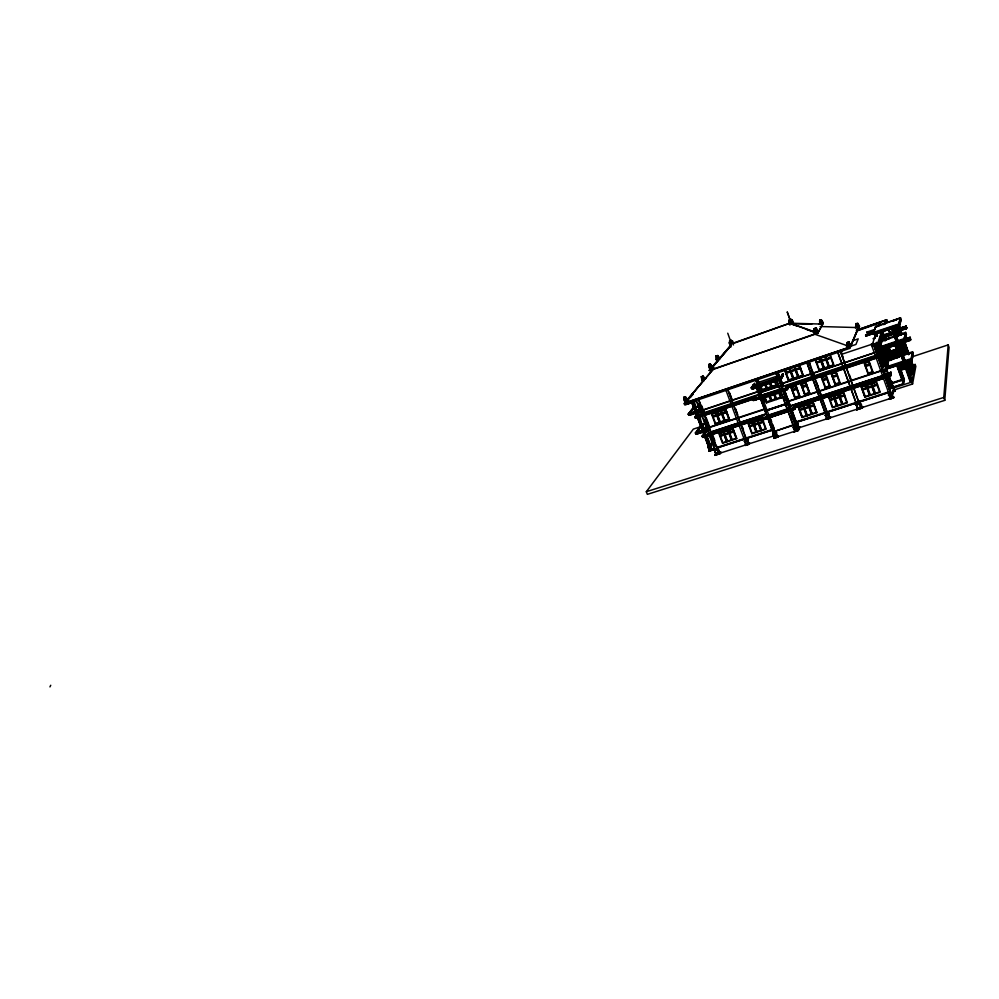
<?xml version="1.0" encoding="UTF-8"?>
<svg xmlns="http://www.w3.org/2000/svg" width="999" height="999" viewBox="0 0 999 999"><rect width="100%" height="100%" fill="white"/><g stroke="black" fill="none" stroke-linecap="round" stroke-linejoin="round"><path stroke-width="1.5" d="M702.035 379.87C703.421 380.831 700.861 377.784 702.235 379.133M701.66 379.283L702.622 378.421A1.374 0.737 64.6 0 0 702.384 377.31C703.933 375.424 704.17 380.432 703.608 377.847C704.957 379.295 704.482 376.985 702.16 378.359M703.696 378.846L703.92 377.884M847.427 342.757L849.175 341.945M718.019 449.7L719.005 452.185M795.491 425.037L797.739 424.313M815.646 331.918L815.109 331.443A1.586 0.974 64.4 0 1 814.41 330.02L814.51 328.634M816.907 330.681C816.932 329.021 818.73 331.606 816.72 330.906M858.266 326.948L858.678 325.012A1.798 1.449 81.9 0 1 858.366 324.737M822.527 322.64L821.84 322.902L821.827 322.103M716.82 358.803C715.484 357.904 717.232 359.815 717.544 359.178M717.906 356.893L717.831 356.768A1.761 0.962 65 0 1 717.844 357.292C717.682 359.777 719.879 355.919 717.856 358.366M816.732 329.071L814.997 329.895M816.52 329.62L816.545 329.295A2.885 1.773 64.4 0 1 816.171 328.896L815.996 328.034M817.769 330.981L817.107 331.318L817.194 329.757A1.873 1.149 64.4 0 1 816.895 329.408M717.12 358.916L716.77 358.766M717.032 356.718L717.17 357.804A1.411 0.774 65 0 0 717.032 356.718C720.641 356.281 717.007 359.415 720.067 357.729L717.407 359.915M719.455 358.266L718.83 357.267L718.718 358.179A1.498 0.824 65 0 0 718.293 356.73L717.457 357.13A1.498 0.824 65 0 1 717.757 358.691L717.482 357.205M704.108 377.972L704.857 378.921M849.762 344.418C849.45 343.668 851.56 344.618 849.812 345.267M817.307 330.045C815.034 329.545 813.823 331.568 815.659 331.368M711.163 365.971C712.15 364.098 707.142 363.723 709.427 365.272A2.797 2.373 81.9 0 1 709.327 365.809L709.365 366.059M709.115 366.121A1.811 1.548 82 0 1 709.053 366.583L709.765 366.421L709.577 367.57M709.552 367.257C710.576 369.405 713.186 365.484 709.727 366.458M710.701 365.222L711.313 365.11A1.286 1.086 82 0 1 711.35 366.183L710.426 366.596M685.963 399.325L686.663 399.001M817.307 331.181L817.432 330.457L817.357 331.106M716.62 359.041L717.344 359.29M718.293 356.73L718.568 357.729M848.563 345.604L848.301 344.505A1.923 1.199 63.4 0 1 847.989 344.143M850.524 344.692L849.762 344.255L851.111 344.792L847.751 346.528L850.986 344.73M814.909 332.567L815.084 330.844M823.263 322.864A1.823 1.486 81.5 0 1 823.026 323.501A1.611 1.311 81.5 0 1 822.015 323.976L819.018 323.713C822.339 324.575 819.005 322.277 820.441 321.091A1.461 1.186 81.4 0 0 821.178 322.015L820.716 322.065A1.711 1.399 81.4 0 1 820.167 321.453M848.026 343.943L849.45 343.494M860.002 402.997C847.801 407.929 864.61 399.313 860.913 406.531M701.086 376.86L702.846 376.074L703.196 376.885A2.635 1.411 64.7 0 1 703.171 377.297L701.535 377.947M821.141 323.863L822.926 322.889L822.502 323.389M822.676 322.789L822.564 323.114M822.751 322.814L823.351 322.689M848.438 344.68L847.277 344.805L848.089 345.642M859.352 326.261L855.269 327.747L858.316 327.447A1.586 1.286 82 0 0 859.352 326.985A1.798 1.449 82 0 0 859.54 326.348M715.684 356.268L717.819 355.482L716.458 356.243A1.948 1.074 65 0 1 716.795 357.18M848.551 345.254C846.34 344.905 848.663 346.503 847.464 346.416M710.227 365.159L709.989 364.136M683.641 397.302L685.289 397.977M684.839 397.177L685.514 397.864A2.822 2.423 83.2 0 1 685.401 398.414L684.427 398.663M820.441 321.091L820.654 322.003A1.523 1.249 81.4 0 1 819.667 320.854L820.029 319.955M855.956 325.337A1.274 1.024 81.9 0 0 856.568 326.111L856.867 326.71A1.523 1.236 81.9 0 1 855.943 325.337L856.655 325.199A1.523 1.236 81.9 0 0 857.567 326.573L856.006 325.512L856.118 323.489M856.618 325.299L856.618 325.299A1.511 1.224 81.9 0 1 855.943 324.363L855.881 324.113A1.986 1.611 81.9 0 0 856.293 324.987A1.436 1.161 81.9 0 0 856.692 325.387L856.505 325.686A1.686 1.361 81.9 0 1 855.968 325.125L856.742 324.613A1.436 1.161 81.9 0 0 857.467 325.512L856.78 324.887A2.76 2.223 81.8 0 1 856.38 324.588L855.906 323.826L857.766 323.289M821.528 319.955L819.792 320.192M684.889 400.449C684.253 397.764 683.453 400.936 686.151 400.187M709.577 366.808L709.19 366.933M710.851 367.282L711.013 366.621A1.548 1.311 82 0 0 710.801 365.372A1.286 1.086 82 0 1 710.801 366.046L711.35 365.884M711.338 366.183L711.513 366.858L710.826 366.608M710.177 366.183L711.113 365.921A1.711 1.449 82 0 0 711.163 365.072L710.963 364.598A1.461 1.236 82 0 1 711.051 365.946C713.261 367.932 709.665 365.921 712.237 367.083M685.838 399.4C687.849 401.573 685.714 398.676 686.226 398.676A1.723 1.474 83.2 0 0 686.188 397.852L684.989 396.915M815.097 331.755L815.546 330.981M857.816 323.451L857.179 324.126A1.511 1.224 81.9 0 0 858.066 325.212L858.828 325.449L857.941 325.711M819.854 319.967L819.692 321.616A1.711 1.399 81.4 0 0 820.241 322.19L819.942 322.652M704.083 377.809L703.708 377.347A1.461 0.787 64.6 0 1 703.97 378.571L705.344 378.284L705.319 379.208M717.956 448.826L718.406 448.226M848.114 346.104L847.514 346.416L848.276 346.054M850.549 344.792L849.874 345.242L850.461 345.03M702.796 379.757L701.56 378.696A1.711 0.912 64.6 0 0 701.56 378.246M709.427 450.124L709.452 449.912A1.386 0.724 62.8 0 1 709.627 449.687C712.724 451.298 709.814 444.655 711.313 449.051M686.4 399.125L687.3 399.762M716.358 453.471L718.556 452.297L717.307 449.95M817.419 330.432L816.683 331.293M856.568 326.835L856.355 326.448M820.341 323.589L820.554 322.502M822.552 322.502C821.041 321.715 823.75 322.952 822.477 321.566A1.811 1.486 81.4 0 1 822.077 321.216M716.196 358.179L716.171 358.079A1.761 0.962 65 0 0 716.171 357.692M850.324 344.555L849.662 344.493M718.868 357.617L718.293 357.692M892.557 396.241L892.007 394.368L888.573 394.692M891.87 394.667L892.045 393.231M828.858 413.748L828.683 414.71M855.381 404.308L859.964 402.834M773.413 434.503L773.376 433.354L774.837 436.85L776.585 436.063L775.499 434.078L773.863 434.965M700.736 426.66L693.331 429.108L646.316 491.708L647.34 494.343L944.767 400.349L949.05 347.352L948.188 344.892L912.624 356.643M709.952 366.121L709.64 366.271A1.536 1.299 82 0 0 709.789 365.784M856.692 325.025L856.705 325.075A1.274 1.024 81.9 0 0 857.279 325.974M711.4 445.766L710.764 446.74M794.242 428.384L795.891 427.584M820.229 321.178A2.797 2.285 81.3 0 0 820.516 321.378L820.679 320.317A1.998 1.636 81.4 0 0 821.141 321.403A1.449 1.186 81.4 0 0 821.578 321.74M821.827 321.291L821.915 320.916M944.767 400.349L943.755 397.452L948.188 344.892M710.976 445.841L710.851 446.428C705.569 449.188 708.453 445.079 710.876 446.516M795.254 430.382L796.965 429.52L796.091 427.734M796.44 427.972L798.014 427.122M826.248 419.293L826.335 418.956A1.461 1.199 85.2 0 1 826.598 418.606L827.135 417.932M856.543 326.436L856.593 325.674A1.436 1.161 81.9 0 1 855.868 324.775M773.925 438.174L774.013 437.837A1.449 1.211 85.7 0 1 774.287 437.487L777.172 436.551A1.461 0.812 62 0 1 777.509 436.713L778.209 436.014L777.846 436.938L773.825 438.361L777.884 437.062L778.408 436.063L774.287 437.487M794.292 431.643L794.367 431.306A1.461 1.211 85.5 0 1 794.642 430.956L797.901 429.97L796.515 425.824L793.656 426.873M826.822 417.857C823.838 413.049 832.304 416.995 827.234 418.044M716.583 358.616L716.957 358.903M715.072 455.082L715.284 454.47A2.173 1.848 86.2 0 1 715.559 454.17L715.846 453.596L714.934 455.344L720.242 453.633L721.128 452.247M820.441 323.439L819.867 322.652L820.579 321.915M856.98 404.782L859.49 404.208M857.904 325.924L858.865 325.224M819.929 322.764C821.99 321.366 822.539 324.625 819.967 322.977M889.535 395.542C890.621 401.536 893.68 392.807 889.547 395.292M710.252 365.734L708.915 365.909L709.54 366.034M816.058 327.747L814.335 328.571M814.098 328.896L816.283 327.872L815.771 328.559A1.573 0.962 64.4 0 0 816.046 329.183M703.92 378.072L704.47 378.571L703.808 377.997M815.471 332.267A1.873 1.149 64.3 0 1 815.309 332.804A1.573 0.962 64.3 0 1 814.797 333.042A1.648 1.011 64.3 0 1 814.46 332.954L813.673 332.093L815.571 332.043M847.939 343.818L847.926 343.806A2.96 1.861 63.4 0 1 847.452 343.519L847.127 342.445M858.041 325.899L858.366 325.849M848.114 345.08L847.339 345.017M684.715 399.413L686.126 400.112M711.75 366.708L711.076 366.808M711.076 366.67L711.613 366.546A1.548 1.311 82 0 0 711.313 365.11M847.826 343.806L847.664 344.543A1.798 1.136 63.4 0 1 847.127 343.843L847.04 343.169A1.611 1.011 63.4 0 0 847.939 344.48L847.826 344.505A1.536 0.962 63.4 0 1 847.052 343.419L848.151 343.132M814.635 332.267L815.209 331.705M686.101 399.113L685.751 397.964A1.561 1.336 83.3 0 1 686.088 399.188L685.464 399.175M858.541 326.948C857.13 327.023 858.703 324.85 858.915 325.761M892.007 393.419L891.682 394.405M821.203 322.665L820.491 322.29M893.443 390.184L912.574 384.003L915.821 366.321L915.146 364.448L906.617 367.245M848.026 345.929L847.589 346.466M912.574 384.003L911.875 382.03L915.146 364.448M821.428 322.502L822.539 321.803M822.127 321.928L821.965 322.877M912.087 379.32L912.174 380.394L909.764 380.594L912.087 379.32L909.764 380.594M911.076 373.801L911.163 374.837L913.448 373.601M914.122 368.569L914.197 369.555L911.875 369.78L914.122 368.569L911.875 369.78M913.348 366.071L913.136 365.135L912.399 365.597M905.356 363.748L910.813 380.169L891.757 327.934M912.961 369.018L909.839 360.776M911.038 379.732L892.344 327.722M913.098 368.981L909.977 360.726M857.03 325.587L858.528 325.437M912.686 366.071L913.386 365.834M909.952 381.118L891.445 328.022M911.163 374.837L906.592 360.939M912.05 370.267L909.115 361.014M792.981 323.289L822.714 324.101L817.669 333.341L709.228 370.429L730.506 345.629M732.429 343.406L789.872 323.201L817.669 333.341L822.714 324.101M702.796 377.709A1.461 0.774 64.6 0 1 703.146 378.971L702.796 377.709L703.621 377.31M912.749 352.372L911.388 359.29L886.001 367.545M911.125 360.864L912.199 355.532M911.425 360.739L912.312 352.647L911.55 360.714L912.911 353.933L912.437 352.585M911.15 358.629L885.738 367.02L887.699 360.04L912.549 351.785L910.938 359.365L913.998 367.844L913.273 368.069M904.195 379.595L903.296 383.841L893.193 387.113L892.956 386.039M906.056 368.531L900.474 370.354M905.406 367.582L901.273 368.668M821.44 319.705L821.315 320.841A2.797 2.285 81.3 0 0 821.727 321.141M899.475 368.956L905.181 366.995L899.537 368.668M701.885 379.857L704.17 378.821M910.351 340.234L909.939 338.024M902.696 375.387L901.885 379.583L891.67 382.892L894.205 390.522M899.175 368.556L898.725 369.43L898.913 368.643L904.807 366.371L900.249 367.757M902.884 375.899L901.96 380.107L891.857 383.391L902.06 380.095L902.996 375.849M910.052 339.36L910.401 337.737M904.857 366.533L898.963 368.456L899.412 367.57L899.225 368.369L898.089 365.172L897.614 367.12L901.31 377.51L901.985 374.5M910.027 340.397L910.151 339.435M904.407 366.196L901.672 366.833M910.451 339.26L910.226 340.272L910.214 337.212L904.47 339.148M903.745 365.272L899.225 366.371M899.575 366.833L903.858 365.147L899.187 367.47L899.637 366.596M901.31 377.51L902.109 374.038L899.962 367.507L899.774 368.294M901.822 375.986L901.485 376.848L899.5 369.455L899.15 370.304M899.337 369.505C903.97 382.792 901.822 373.114 899.612 368.344L899.799 367.557M904.083 365.734L904.782 366.833M715.134 450.699L717.332 449.925M898.388 366.133C900.549 366.333 905.057 363.286 902.784 364.947L903.096 364.348M907.017 349.775L906.155 350.512L907.005 349.725M814.822 332.255L814.859 332.168M815.271 332.192L818.243 330.856L817.694 331.168M817.994 330.881L815.172 332.255M904.332 355.294L902.909 348.451M902.247 364.098L902.634 364.735L902.809 363.586L903.121 364.51L898.913 365.447M902.359 363.973L901.91 363.624M893.568 397.702L893.78 396.778L893.618 397.827L889.322 399.2L893.618 397.827M895.179 391.059C896.078 388.748 894.105 393.169 892.332 391.833M892.844 397.914L891.483 393.169L892.844 397.914L890.171 398.776L891.57 398.052M901.86 375.799L899.724 368.481M892.756 396.715L890.084 397.577M899.824 366.958L898.663 370.055M892.819 397.327L892.956 396.615A1.486 1.199 84.7 0 1 893.381 396.678L893.193 397.477A1.498 0.949 60.7 0 0 892.819 397.327L889.759 398.314A1.486 1.199 84.7 0 0 889.497 398.663L889.759 397.565M894.405 390.572L894.53 389.872A1.461 1.174 84.5 0 1 894.942 389.947L894.767 390.709A1.461 0.937 60.8 0 0 894.405 390.572L892.382 391.158M899.575 368.531L899.537 369.268M903.533 351.398C895.329 356.755 894.53 351.036 903.258 350.624M892.119 396.553L893.518 390.634M903.046 349.563L903.308 350.736L889.297 355.494M904.844 340.846L906.393 334.39L904.844 340.846L879.445 349.2M891.92 396.578L893.343 390.621M893.081 387.075L893.543 386.551L893.393 388.161M894.142 389.51L893.143 387.088M898.725 369.43L898.014 367.42L898.688 365.559L898.913 368.643M904.382 340.871L905.556 333.142M893.581 386.588L893.468 387.962M898.463 366.533L898.014 367.42M898.738 365.384L898.925 364.598M889.759 398.314L889.972 397.465M892.819 386.638L876.772 342.432M905.269 335.951L904.058 340.946M893.418 385.427L892.744 388.224L911.875 382.03M797.889 427.335L797.464 425.287L798.126 427.072M847.052 343.419L847.127 343.843A1.636 1.024 63.3 0 0 847.602 344.98L847.864 344.043M906.218 328.571L905.993 326.286L906.105 328.609L906.343 327.647M889.322 399.2L889.547 398.289M904.782 335.739L905.119 336.725M880.806 340.746L905.668 332.355L903.895 339.498L908.928 353.546M906.568 328.521L906.805 327.547L906.568 328.521L883.029 336.426M905.244 334.415L904.02 339.473L904.507 340.846L906.031 334.49L905.431 333.204M815.284 331.131L816.945 329.882L817.07 330.619M902.035 343.656L902.184 342.932M899.038 328.359L906.318 326.173L906.081 327.135L898.176 330.357M905.806 328.771L906.805 327.547L881.33 336.001M905.906 328.746L905.431 327.285M902.347 343.494L902.509 342.819M902.459 343.456L902.621 342.782M889.06 394.006L871.215 344.18L873.351 343.456L891.096 393.768L878.496 357.829M890.209 389.323L891.645 383.529M901.872 342.17L902.035 341.496M905.631 327.285L905.856 326.261L906.33 327.834M888.973 394.967L888.948 395.517M889.684 392.195L891.845 383.479M901.985 342.133L902.159 341.458M901.885 342.994L895.703 345.454M902.309 342.02L902.459 341.296M906.23 325.924L905.843 327.485L881.268 335.814M905.906 327.672L906.293 326.111M904.12 355.394L901.697 341.546M905.294 327.335C906.93 325.774 901.647 329.807 899.712 329.108M888.81 394.031L890.171 398.776M890.022 388.798L891.82 381.568M889.497 391.67L892.02 381.506M889.347 387.55L889.722 386.638L889.172 388.224L890.446 384.89L887.749 377.372L886.45 380.631M897.939 356.581L897.514 354.52L903.733 352.447M887.736 377.984L890.097 384.59L889.622 386.488L887.462 379.008M716.121 359.553L720.067 357.729M903.733 352.847C895.216 357.18 894.904 352.597 903.583 351.511M684.565 399.637L685.027 400.312M858.69 326.261L858.316 326.948M890.821 375.836L890.883 372.315L890.821 375.836L795.566 407.305M897.102 352.797L896.153 349.325L895.504 351.823M903.108 349.675L896.84 351.636L896.515 349.25M891.17 373.127L890.621 375.274L795.903 406.281L794.767 408.616L758.179 420.754L760.763 419.917M896.49 349.638L896.315 348.201L901.31 346.653M889.684 376.411L890.109 374.787M890.933 372.29L890.671 375.262L890.933 372.29L883.615 374.85M762.262 420.03L793.93 409.69L795.117 407.355L890.196 376.348L890.034 372.739M902.484 346.528C896.315 350.1 892.282 347.44 901.061 345.504M895.641 345.342L896.091 347.54L901.048 345.891M891.308 351.024L895.641 349.588L895.029 351.898L889.522 353.733L889.884 352.422M893.019 388.299L893.568 390.447M887.012 379.071L886.525 379.995L886.013 377.098L886.525 379.995M887.287 378.034L886.75 379.158M887.562 377.01L886.8 378.958M887.187 380.045L889.572 386.688M898.65 331.68L898.825 331.044L897.901 332.005L898.076 331.356M895.766 345.179L895.516 344.018M895.504 344.405L895.116 342.919L897.751 357.505M898.201 331.83L898.376 331.193M898.326 331.793L898.501 331.144M901.21 319.767L899.55 325.886L874.113 334.465L899.2 325.899L900.848 319.867L900.374 318.519M897.889 331.943L898.064 331.293M890.409 359.702L890.683 360.477M814.585 328.721L814.66 329.608A2.885 1.773 64.4 0 0 815.034 330.007M900.386 320.08L898.763 325.999M890.821 355.632L889.622 360.027L884.927 346.865M897.739 330.507L897.914 329.857M897.851 330.469L898.026 329.82M798.076 423.738L797.377 424.088L798.763 428.121L796.515 428.334M874.125 334.528L873.438 332.592L875.686 326.361L900.536 317.869L898.713 324.525L899.2 325.899M886.488 368.906L911.887 360.714L913.248 353.771L911.887 360.714L886.463 369.031M889.272 360.077L889.972 357.18M900.686 318.306L899.038 324.45L873.601 333.042L875.686 326.361M887.874 361.7L889.909 354.42M887.999 361.663L890.022 354.37M888.323 361.551L890.321 354.22L889.572 354.47L890.321 354.22M887.674 360.339L883.466 375.387L789.522 406.193M888.985 356.293L883.653 375.362L789.697 406.181L788.486 408.491L767.719 415.297M884.028 374.513L885.988 367.495M847.651 345.13L847.726 346.091M887.262 352.472L881.992 370.716L850.973 380.894M877.159 385.227L873.026 386.563L875.436 393.244L879.57 391.883L877.172 385.189M877.509 384.503L862.224 389.485M882.454 367.669L885.214 358.166M885.651 356.68L886.937 352.222M888.436 347.664L881.867 370.354L787.736 401.336M875.112 393.868L871.328 383.179M882.979 366.658L884.552 361.226M885.763 357.018L887.062 352.56M879.944 357.979L882.317 364.635L882.092 366.933L882.966 363.961L880.256 356.406L878.883 359.465M884.677 357.854L884.49 357.068M887.499 348.214L887.749 347.34M874.45 393.569L872.065 386.85L867.931 388.224L870.329 394.905L874.462 393.531L872.065 386.85M883.591 360.139C883.591 363.574 883.316 360.002 881.318 356.144M883.715 359.677L883.478 360.452L881.78 354.283L882.242 352.772M887.187 348.052L900.648 343.406M882.604 363.648L882.379 364.448L880.231 357.018M884.54 357.305L884.615 356.606M881.792 366.433L879.644 358.941M876.41 381.606L861.113 386.601L864.922 397.165L880.219 392.22L876.435 381.506M876.098 382.167L871.952 383.579L872.701 385.639L876.847 384.24L876.098 382.167L871.977 383.529L872.701 385.639M889.185 338.374L882.979 340.472L889.235 338.511M753.146 398.326L695.167 417.682L694.867 416.908L754.307 397.065L753.096 400.137L787.437 388.698L788.623 386.501L883.391 354.895L883.953 352.884L883.715 352.048L876.435 354.495M883.391 354.895L884.003 352.859L879.607 354.333M887.524 366.383L883.104 354.083L883.653 352.073L883.541 355.469L788.149 387.137L786.613 389.797L786.151 388.549M870.042 395.417L866.195 384.94M787.849 387.587L882.929 355.994L882.804 352.497L876.348 354.745M871.74 385.901C872.489 380.319 860.838 388.623 870.978 383.903L871.74 385.901L867.594 387.3L866.87 385.189M881.742 351.361L881.855 349.675M879.207 358.054L878.958 358.841L878.521 355.806M879.507 357.093L879.257 357.867L879.769 356.993M879.557 356.905L879.807 356.131M880.706 353.009L880.481 350.137L879.982 350.974M879.832 356.818L880.069 356.044M880.968 352.922L880.943 352.247M881.618 350.824L882.129 349.163L881.905 349.9M862.387 408.004L862.724 406.556L862.387 408.004L856.655 409.84L856.805 409.041M884.59 337.025L883.865 338.649L884.34 337.113L885.289 338.973M872.989 372.078L867.919 373.663L864.098 363.037L869.205 361.326L872.989 372.078L867.919 373.663M861.925 408.054L862.262 406.993M878.895 354.383L879.195 353.434M862.537 406.655L861.687 407.442A2.26 1.386 61.1 0 0 861.35 407.33L857.267 408.641A2.26 1.836 85 0 0 856.992 408.953L856.792 409.578M861.35 407.33L861.638 406.418A2.248 1.823 84.9 0 1 862.012 406.406L862.487 406.605M879.982 353.584L879.282 351.611C880.631 346.591 879.782 353.559 879.919 351.149M864.922 397.165L861.113 386.601M878.421 354.545L878.72 353.596M861.026 406.805L861.2 405.794L861.076 407.267M883.054 336.476L905.931 328.609M876.685 353.696L879.957 343.356M880.181 343.431L876.41 355.12L782.279 386.538L781.018 388.723M880.643 342.02L882.479 336.338M876.872 354.208L878.271 349.837M860.364 401.785L860.014 403.571M879.432 343.506L883.241 331.656M886.175 322.752L886.85 320.554M865.883 385.564L861.787 386.85L865.883 385.564L866.62 387.624L862.512 388.961L861.787 386.85M875.648 334.203L871.99 345.666L877.921 343.668L878.371 344.942L879.582 344.081L884.24 329.707M857.179 409.578L857.529 408.516M881.642 334.94L883.054 330.657M879.582 344.081L879.132 342.682L882.879 331.231M885.226 324.076L886.625 319.78L856.618 330.07M878.77 344.355L883.303 330.482M859.677 403.371L859.927 402.585M859.827 403.284L860.289 401.823M878.92 344.767L883.116 331.868M875.449 352.41L878.308 343.731M856.655 409.84L856.992 408.953M837.562 351.923L856.168 403.446L859.028 402.522L858.74 400.549M857.267 408.641L856.905 404.995M859.615 401.71L861.388 408.104L857.804 409.253L856.043 402.859M857.504 408.416L857.866 407.592M874.625 344.23L875.961 349.475L876.398 348.052L874.962 344.043M875.748 344.455L876.448 347.877L877.06 347.44L875.436 343.069M876.61 347.827L876.697 347.128M875.648 350.799L877.559 345.03M885.102 322.265L885.788 320.179L856.28 330.294M875.848 350.761L878.233 343.531M870.279 364.335L865.171 366.034M877.734 343.156L881.505 331.793M883.853 324.7L885.264 320.442L858.054 330.282M856.38 405.132L856.418 404.195M856.168 403.446L856.368 402.822M869.592 364.123L865.459 365.497L869.592 364.123L868.868 362L864.722 363.424L865.459 365.497M856.293 404.77L856.23 404.133M855.469 404.458L855.768 403.296M878.458 326.149L879.482 323.226M864.722 363.424L865.484 365.447M710.813 367.557L710.277 366.371A1.823 1.548 82 0 0 710.339 365.909M820.354 321.703A1.548 1.261 81.4 0 0 821.003 322.927L820.991 322.477A1.286 1.049 81.4 0 1 820.354 321.703L820.591 321.953A1.449 1.186 81.4 0 1 820.017 321.478A2.01 1.648 81.4 0 1 819.642 320.529M685.814 400.362L685.277 399.175A1.836 1.573 83.2 0 0 685.339 398.701M859.078 326.661L858.678 326.573M849.662 348.401L858.303 327.772L849.662 348.401L684.615 404.433L684.327 403.671L703.084 381.044M844.704 395.192L829.682 400.099M843.293 392.894L839.222 394.28L843.293 392.894L844.018 394.992L839.959 396.316L839.235 394.218M843.593 392.332L828.608 397.14L832.379 407.704L847.402 402.834L843.631 392.232M898.863 323.938L865.609 335.027L865.933 336.101L874.612 333.029L865.921 336.064M866.72 332.217L867.057 333.154L874.225 330.632M709.278 367.657L712.212 367.27M837.412 405.981L833.603 395.517M837.686 405.469L835.301 398.838L839.347 397.515L841.745 404.133L837.699 405.444M836.737 405.744L834.34 399.15L830.294 400.499L832.691 407.093L836.737 405.744L834.34 399.15M830.494 417.145L829.994 417.882A1.474 0.874 61.5 0 0 829.557 417.657L826.598 418.606M830.256 418.032L830.631 417.07L830.306 418.156L826.111 419.368L830.306 418.156M891.82 394.193L892.619 396.753M829.557 417.657L829.807 416.908M825.748 414.373L826.997 419.056L829.595 418.219L829.607 417.008L829.37 417.607M828.945 417.195L828.121 415.384M838.261 394.593L834.227 395.854L838.261 394.593L838.998 396.628L834.952 397.952L834.215 395.916L834.977 397.902M747.177 441.496L747.901 443.219L746.216 444.018M825.186 415.547L828.633 415.072M828.795 413.574L828.333 414.772L825.748 415.297M833.99 398.264L833.266 396.166C823.251 400.961 834.814 392.632 833.99 398.264L829.957 399.588L829.232 397.49M840.171 382.904L835.152 384.565L840.171 382.904L836.388 372.265L831.33 374.026L835.152 384.565M903.096 364.885L903.308 364.273L897.851 366.146L901.785 377.347M826.011 415.347L825.848 416.034L825.861 415.309M902.771 363.898L905.581 366.933M825.624 415.659L825.524 414.697M718.144 357.605L718.818 357.28M835.464 383.941L833.066 377.272L837.125 375.924L839.522 382.605L835.476 383.903M713.024 369.318L684.49 403.109L850.524 346.878L858.641 327.61L820.067 326.523M837.474 375.237L832.454 376.898M836.775 375.025L832.741 376.323C829.52 373.564 837.624 370.904 836.775 375.025L832.741 376.323M830.144 386.213L825.149 387.862L830.144 386.213L826.36 375.599L821.328 377.36L825.149 387.862M829.495 385.914L827.097 379.245L823.051 380.619L825.461 387.237L829.507 385.876L827.097 379.245M816.907 412.624L813.099 402.21L798.276 407.155L802.085 417.507L816.907 412.624L813.099 402.21M849.487 345.217L849.637 344.755M716.608 358.142L718.231 357.317A1.411 0.774 65 0 0 718.081 356.218M831.33 374.026L835.189 384.465M840.896 353.559L842.457 350.025M718.081 357.317L718.094 357.305A1.486 0.812 65 0 0 717.931 355.906L718.281 356.531A1.661 0.912 65 0 1 718.318 357.255L718.081 357.192M774.462 436.963L774.45 436.975A1.461 0.812 62.1 0 1 774.662 436.775L774.887 436.925M812.224 413.723L809.839 407.13L813.835 405.831L816.22 412.425L812.237 413.686M827.447 378.571L822.452 380.219M814.123 405.257L799.4 409.965M821.24 322.814L822.327 322.415M826.036 376.261L826.747 378.359L822.714 379.707L822.002 377.61L826.036 376.261L826.772 378.309L822.714 379.707M821.228 319.692L820.878 320.617A1.523 1.249 81.4 0 0 821.79 321.715L821.865 321.628M812.736 402.934L808.778 404.17L812.736 402.934L813.511 404.895L809.49 406.256L808.778 404.17M807.304 415.309L804.919 408.741L808.89 407.442L811.275 414.023L807.317 415.284M829.295 366.283L826.885 359.59L830.943 358.216L833.353 364.922L829.307 366.246M796.215 428.946L799.4 427.934L799.712 427.035M798.301 430.519L798.713 429.408L798.301 430.519L794.193 431.843L794.38 431.218M796.727 428.933L799.45 428.059L799.862 426.96M799.45 428.059L799.899 427.085M831.293 357.53L816.27 362.6M797.389 429.97L797.452 429.545M798.538 427.51L798.563 426.985M797.901 429.308L797.577 430.02A1.474 0.837 61.8 0 1 797.901 430.169L798.301 429.32A1.461 1.211 85.5 0 0 797.901 429.32L797.577 430.02M799.287 427.947L799.063 427.709A1.461 0.837 61.9 0 0 798.725 427.56L799.025 426.798M798.725 427.56L799.05 426.86M795.341 430.781L797.901 429.97L795.054 431.406L793.543 427.322M798.763 428.121L798.825 426.91M796.478 430.681L797.639 428.221L891.77 398.039M797.814 428.209L796.653 430.669L775.898 437.325M807.829 404.483L803.82 405.844L804.57 407.867L808.541 406.568L807.829 404.483L803.858 405.781M802.085 417.507L798.326 407.043M802.384 416.908L799.999 410.339L803.97 409.041L806.368 415.584L802.409 416.87M793.88 428.284L794.854 430.232L794.193 428.396M796.765 426.398L793.194 427.834L796.515 426.723M797.502 424.7L798.064 423.539L797.639 424.787M794.193 431.843L794.667 430.844L798.763 429.533M797.414 429.445L796.515 427.31L796.99 426.011M796.403 425.886L796.215 426.523L796.865 425.924M823.975 368.581L820.179 357.942M824.287 367.957L821.877 361.276L824.287 367.957L828.346 366.571L825.923 359.915L821.865 361.313M847.002 342.857L847.04 342.794A2.11 1.324 63.4 0 0 847.514 343.956M829.844 355.257L830.594 357.33L826.535 358.691L825.786 356.631M830.169 354.633L834.003 365.222L818.98 370.254L815.184 359.628L825.186 356.243L829.02 366.808L825.186 356.243M49.95 686.9L50.737 685.264M795.516 425.537L797.427 425.299M796.902 422.652L797.04 424.088L791.87 409.952M794.555 424.962L795.728 422.54L855.918 403.097M802.884 406.156L798.938 407.392L802.884 406.156L803.621 408.166L799.65 409.465L798.938 407.392M809.627 392.982L805.856 382.43L800.873 384.165L804.694 394.605L809.627 392.982L805.856 382.43M824.824 356.968L825.574 359.016L821.528 360.389L820.803 358.279L821.528 360.389M804.694 394.605L809.677 392.882M761.812 417.457L761.575 416.645L760.177 419.018L760.676 420.354L794.929 409.165L796.103 406.83L795.616 405.494L890.371 374.45M806.93 385.377L801.997 387.013M806.243 385.177L802.284 386.451L801.535 384.415L805.531 383.092L806.243 385.177L802.284 386.451M819.817 358.653L820.566 360.714L816.533 362.075L815.808 359.965M795.616 405.494L794.48 407.817L760.127 419.056L760.414 419.842M793.293 407.954L794.48 405.619L889.56 374.563M794.929 405.569L793.743 407.892L761.051 418.593L761.688 420.317L794.242 409.24M776.997 436.513L776.473 433.591M776.26 433.953L776.635 432.567L776.023 433.653L773.076 433.928L774.687 437.924L777.547 436.488M776.972 436.126L777.197 435.502M773.95 434.89L774.65 436.775L773.825 438.361L774.562 436.313M794.854 397.852L799.824 396.128L795.991 385.714L791.033 387.45L794.854 397.852L799.762 396.228L795.991 385.714M774.462 437.325L774.625 436.713M776.46 432.442L775.811 433.054L777.222 437.112M800.873 384.165L804.744 394.505M773.551 434.927L773.713 434.415M858.216 326.011L858.241 325.686M702.434 379.832L702.434 379.158M797.077 388.648L792.17 390.284M796.378 388.449L792.444 389.722L791.695 387.687L795.666 386.376L796.378 388.449L792.444 389.722M803.296 375.437L788.473 380.482L784.64 370.042L799.462 364.947L803.246 375.537L799.412 365.047M773.501 432.217L768.169 417.832M766.046 410.776L786.812 403.946L788.036 401.66M808.915 361.288L827.859 414.148L827.696 412.687M811.875 376.635L806.855 361.988M820.616 323.364L820.304 322.615A1.286 1.049 81.4 0 1 819.667 321.84L820.441 321.391M822.289 322.977L821.578 323.426M791.033 387.45L794.904 397.752M820.154 322.427L820.941 322.714M800.549 367.907L785.776 372.902M800.187 368.619L802.609 375.237L798.613 376.573L796.215 369.942L800.199 368.594M787.062 389.735L754.22 400.224L787.062 389.735L788.149 387.137M752.859 399.313L753.346 400.649L787.599 389.248L788.823 387.038L788.336 385.701L883.104 354.083M788.336 385.701L787.15 387.899L696.428 418.144L695.791 416.458L701.073 409.615M786.425 387.999L787.662 385.801M799.1 365.659L799.849 367.707L795.866 369.056L795.142 366.958M766.545 402.847L764.435 396.878L766.545 402.847L781.268 397.889M761.65 430.094L765.559 428.808L763.161 422.352L759.252 423.651L761.675 430.057M788.773 379.87L792.756 378.509L790.346 371.915L786.363 373.289L788.798 379.832M788.473 380.482L784.69 369.955M763.486 421.678L749.125 426.361M776.36 399.513L774.138 393.731M778.908 393.169L780.406 397.24L776.448 398.551L774.974 394.43L778.933 393.119M756.867 431.655L760.751 430.357L758.353 423.913L754.47 425.212L756.867 431.655L754.47 425.212M758.216 420.704L758.928 422.752L762.836 421.428L762.1 419.43M794.168 367.332L794.917 369.368L790.933 370.716L790.221 368.631M745.192 445.479L749.163 444.205L749.7 443.081L745.741 444.355L746.191 443.818L746.053 445.054L744.555 441.058M775.499 398.863L774.038 394.742L770.054 396.116L771.553 400.174L775.536 398.801L774.038 394.742M748.301 443.656L748.401 443.281M748.451 443.643L748.863 442.932L745.629 444.555A1.436 1.211 85.9 0 0 745.379 444.955L745.291 445.279M746.415 444.418L748.888 443.631L747.402 439.635L744.28 441.408L747.452 441.046M761.051 418.593L762.437 416.221M771.415 401.236L769.242 395.367M761.625 418.306L763.011 415.934L703.059 435.676L703.696 437.35L760.751 418.593M747.414 440.771L747.901 439.71M760.127 419.056L761.525 416.67L702.135 436.126L702.434 436.9L761.875 417.42M762.349 418.893L748.051 423.476L751.86 433.678M771.553 400.174L770.054 396.116M745.654 444.605L745.853 444.343M789.247 369.006L789.984 371.041L786.026 372.377L785.276 370.342M746.827 441.321L745.391 441.795M744.917 442.157L745.067 441.433M757.292 421.004L753.396 422.327L754.133 424.313L758.041 422.989L757.292 421.004L753.396 422.327M745.204 442.107L745.691 444.056M745.167 441.058C743.268 440.472 745.304 443.269 747.739 440.571M747.989 439.76L745.142 440.422M783.453 374.413L781.006 378.509L751.46 388.449M783.266 375.524L780.918 379.47L752.459 389.036L780.768 379.071L783.116 375.137M760.389 386.213L762.125 390.921L776.847 385.914M780.644 379.47L782.929 375.636M754.133 424.313L753.421 422.265M751.211 387.637L751.71 388.973L781.181 379.058L783.341 374.113M821.965 323.189L822.439 323.077M783.166 373.626L780.719 377.709L751.173 387.662L754.832 383.179L752.235 387.075M782.292 373.913L780.182 378.234L777.259 379.208M769.118 396.428L770.654 400.424L766.683 401.785L765.209 397.677L769.155 396.378M770.516 382.517L772.015 386.576L775.973 385.252L774.512 381.131M781.78 375.562L782.467 374.413M752.509 422.565L748.613 423.888L749.35 425.874L753.209 424.612L752.509 422.565L748.613 423.888M797.102 428.996L796.615 427.085M749.35 425.874L748.651 423.826M771.89 387.649L769.767 381.655M778.283 375.686L758.054 382.517L756.63 384.665L776.985 377.809L778.583 375.162M772.015 386.576L776.011 385.202M775.848 378.334L778.121 377.272L775.848 378.334L787.075 408.766M771.116 386.838L767.17 388.161L765.634 384.153L767.132 388.211L771.078 386.9L769.617 382.779M767.057 389.185L765.321 384.478M736.725 438.586L732.916 428.434L736.725 438.586L722.527 443.269L718.718 433.154L732.916 428.434M760.751 385.801L762.262 389.847L766.196 388.536L764.722 384.415M731.93 440.222L728.196 429.97M762.125 390.921L760.451 386.113M762.262 389.847L766.233 388.474M727.297 441.633L723.413 431.618M733.641 431.993L736.063 438.361L732.217 439.635L729.819 433.241L733.653 431.955M733.99 431.293L719.867 435.901M719.929 451.885L719.33 452.959L715.521 454.083M726.598 441.446L724.225 435.04L720.404 436.313L722.801 442.682L726.623 441.408L724.225 435.04M754.307 398.613L755.744 396.366L695.791 416.458M719.53 451.773L719.118 452.122M719.105 452.884L719.655 452.023M753.721 398.888L755.169 396.64M716.67 453.883L716.108 454.757L714.073 449.388M714.934 455.344L715.921 453.771M732.567 429.133L733.303 431.106L729.482 432.355L728.783 430.319L732.604 429.071L728.746 430.382M718.144 449.538L718.244 448.763M714.934 450.811L716.121 453.171M713.923 449.463L718.731 447.614M713.935 449.513C712.824 451.623 718.868 449.575 718.618 447.564M712.05 449.812L717.107 448.339L717.07 446.366M717.944 447.465L717.382 448.314L719.405 453.696L719.967 452.834L718.805 449.737M705.344 378.284L702.26 380.182M702.747 380.419L705.656 378.708M714.397 450.224L714.685 450.549M727.834 430.681L728.583 432.654L724.774 433.891L724.075 431.855L727.884 430.619L724.075 431.855M714.535 448.539L713.673 450.025L717.969 448.651M756.718 384.64L758.491 381.955M713.736 450.149L714.347 448.938M714.235 450.299L714.834 449.325M723.913 434.128L723.164 432.155L723.913 434.128L720.079 435.427L719.38 433.391L723.164 432.155L719.38 433.391M708.091 446.953L709.552 450.824L711.925 450.049L712.125 448.851L711.713 449.475M708.353 445.392L709.752 449.625C706.293 452.497 712.762 450.924 712.986 448.976M712.524 450.012L713.136 448.901M714.397 447.265L714.46 449.188L695.891 399.875M755.494 385.202L757.766 384.14L755.494 385.202L766.708 415.434M753.721 385.626L752.409 387.575L752.871 388.811M708.815 451.048L708.84 450.836A1.386 1.186 86 0 1 709.165 450.399L712.312 448.751M753.646 384.59L751.822 387.3L780.269 377.722M753.433 385.539L753.034 384.915M729.432 419.43L725.686 409.128L711.475 413.936L715.296 424.088L729.432 419.43L725.686 409.128M709.203 449.825L709.527 449.188M709.153 450.399L709.477 449.538M710.564 446.203L710.876 445.566M710.277 447.215L708.89 447.602M708.503 446.341L707.916 447.552L710.876 446.903M695.729 413.261L708.703 446.316M708.316 447.552L708.641 446.915L708.204 447.614M792.045 321.391L791.47 319.842L792.157 321.466L789.073 322.552L788.723 321.628L792.182 320.017L792.157 321.466M789.934 325.162L789.06 322.789L792.669 321.104L793.968 324.675M724.787 420.879L720.891 410.814M791.97 321.203L789.872 321.94M791.633 320.279L789.535 321.016M792.182 320.017L788.723 321.628M726.76 412.013L712.637 416.695M720.079 422.427L716.183 412.375M720.279 421.94L724.113 420.654L721.703 414.235L717.881 415.534L720.304 421.915M789.073 322.552L792.519 320.941M789.06 322.789L792.669 321.104M858.129 325.199L857.641 325.374A1.686 1.361 81.9 0 1 857.03 324.925L856.98 323.838A1.973 1.598 81.9 0 0 857.429 324.912A1.436 1.161 81.9 0 0 857.866 325.249M790.883 319.205L790.983 320.254L790.883 319.205C787.574 318.793 790.771 325.062 789.372 320.579M726.073 411.813L722.289 413.024L721.515 411.101L725.361 409.777L726.073 411.813L722.289 413.024M789.435 320.791L789.335 319.755M719.38 422.24L716.995 415.809L713.174 417.095L715.584 423.501L719.405 422.202L716.995 415.809M715.296 424.088L729.507 419.318M822.027 321.029L820.716 321.416A1.711 1.399 81.4 0 0 821.278 321.978L821.715 321.74M721.353 413.386L717.582 414.597L716.795 412.674L720.641 411.351L721.353 413.386L717.582 414.597M703.059 435.676L708.191 428.484L695.379 432.842L695.654 433.591L706.305 430.082M703.284 435.689L705.918 432.055M707.891 429.408L703.633 435.402L704.27 437.075M702.135 436.126L707.342 428.896M685.814 400.212L684.59 400.499L685.551 399.812M686.563 399.712L685.976 400.512A1.611 1.386 83.3 0 1 685.664 400.836A1.536 1.324 83.3 0 1 684.927 401.036A1.836 1.573 83.3 0 1 684.327 400.774M687.275 400.149L688.049 399.076L687.849 400.262A1.498 1.286 83.3 0 1 686.7 400.774M712.824 367.47L713.011 366.296L712.312 367.033M858.191 324.438L858.004 324.687A2.76 2.235 81.8 0 1 857.604 324.35L857.342 323.489M684.278 400.636L686.301 400.312L684.515 400.387M715.933 412.912L716.633 414.947L712.849 416.208L712.1 414.235L715.933 412.912L716.683 414.897L712.886 416.158M695.654 433.591L701.186 426.211M701.161 425L695.379 432.842L695.903 434.078L706.493 430.594M700.736 426.336L696.278 432.405L696.89 434.041L706.156 430.994M695.167 417.682L698.738 413.074M696.365 416.183L700.749 410.489M684.303 399.263L684.19 399.35A1.836 1.573 83.2 0 0 684.14 398.876M822.339 322.864L823.226 322.665M685.789 398.838L685.764 398.813A1.548 1.324 83.2 0 0 685.701 397.34L683.741 397.527M709.377 365.871L710.389 365.634A2.797 2.385 81.9 0 0 710.501 365.085L709.652 364.448A1.998 1.698 82 0 1 709.864 365.147M694.193 407.704L689.722 413.336L700.311 409.79M700.449 410.801L688.536 414.797L688.261 414.048L693.98 406.855L688.311 414.011L688.786 415.284L699.375 411.738M693.743 407.842L689.16 413.611L689.785 415.259L699.05 412.15M819.58 321.266A1.461 1.186 81.4 0 0 820.316 322.178L820.416 322.09M690.334 397.502L693.056 394.218M685.227 403.246L692.682 394.268M730.793 347.215L729.482 343.706L733.091 342.02M712.275 367.445L730.606 346.004M732.392 342.133L730.044 343.219M732.055 341.221L729.707 342.32M729.632 342.008L729.482 343.481L729.969 342.919M730.968 345.704L729.545 341.883L731.905 340.796L732.479 342.432L729.482 343.481M731.068 340.447L731.355 341.221L731.068 340.447L729.57 340.984L729.857 341.745M684.49 403.109L714.41 368.019M709.228 370.429L731.43 344.58M731.58 344.88L709.54 370.691L817.532 333.029M729.57 340.984L731.305 340.172M710.988 365.921L710.551 365.721M773.089 433.966L776.198 433.379L772.826 434.39C774.462 431.506 770.716 437.962 776.211 433.791M684.827 398.126A1.536 1.324 83.2 0 0 684.652 397.49L683.865 397.265L684.465 398.014A2.822 2.423 83.2 0 1 684.352 398.564M702.409 379.595L701.723 379.832M719.792 358.878A1.486 0.812 64.9 0 1 719.317 358.828A1.761 0.974 64.9 0 1 718.868 358.429L719.118 357.917M815.122 330.557A1.573 0.962 64.4 0 1 814.26 329.283L814.148 328.846A2.06 1.261 64.4 0 0 814.722 330.045A1.498 0.924 64.4 0 0 815.122 330.482M716.271 356.256L716.458 356.593A1.486 0.812 65 0 1 716.62 357.917L716.745 357.992M701.748 378.009L701.735 377.984A2.635 1.411 64.7 0 0 701.76 377.56L701.198 376.848L701.835 377.185A1.449 0.774 64.6 0 1 701.997 378.459L701.735 378.259M815.097 330.294L815.122 330.307A1.873 1.149 64.4 0 0 815.471 330.582M855.294 327.185L856.368 327.297M715.759 356.069L716.37 356.993A2.71 1.486 65 0 1 716.345 357.43L716.395 357.492M859.365 325.999L857.916 326.036M820.454 323.276L820.316 323.064A1.548 1.261 81.4 0 1 819.667 321.84M687.212 400.037L686.95 400.349M847.127 342.645L848.888 341.608M684.39 398.763L684.677 399.013A1.536 1.324 83.2 0 0 684.827 398.526M890.596 392.807L873.238 343.793M858.341 401.236L853.683 388.336M826.997 419.056L828.421 418.344M892.219 386.138L876.623 342.507M774.687 437.924L776.123 437.212M827.359 413.211L808.578 361.713M746.053 445.054L747.477 444.343M796.553 423.151L791.72 410.04M746.328 439.36L727.547 389.135L725.724 389.735L744.842 440.909M716.445 447.102L698.326 399.088M709.552 450.824L710.951 450.124M709.789 445.304L706.043 435.377M849.075 344.468L848.064 345.03M877.846 325.724L879.607 325.399M847.177 343.918A1.361 0.849 63.4 0 0 847.676 344.73L847.115 343.918L848.051 343.494M847.714 344.68L848.7 344.106A1.611 1.011 63.4 0 1 847.814 342.807M878.683 323.351L880.406 322.764M815.221 330.045L816.882 329.121M701.785 378.559L703.608 377.834M702.921 378.609L703.746 378.221M703.084 378.858L702.022 379.483M701.86 379.832L703.196 378.896M702.16 377.759A1.898 1.011 64.6 0 0 701.835 376.835L703.146 376.248L703.608 377.123M717.319 357.967L718.343 357.492L717.619 358.154M716.608 358.903L718.955 357.854M717.769 356.581L717.919 356.693A2.71 1.486 65 0 0 717.856 356.306L717.719 355.644A1.936 1.061 65 0 1 718.069 356.73M860.389 406.73L859.54 404.233M703.421 376.823A1.374 0.737 64.6 0 1 703.558 377.872L703.346 378.097M898.713 331.843L898.938 332.517L883.566 337.724L883.366 337.025L898.738 331.83M789.148 320.017L790.696 319.468M789.123 320.941L791.22 320.192M729.145 342.57L732.617 340.959L732.142 342.694L731.58 341.171M734.053 343.181L790.047 323.164L817.756 332.929M708.766 364.348L709.615 364.76A1.536 1.299 82 0 1 709.789 365.384M856.917 330.956L881.18 322.49M886.175 322.64L885.901 321.878M892.619 320.991L894.23 320.442M895.092 320.105L896.677 319.555M876.036 326.96L876.76 326.71M893.168 321.154L894.13 320.766M895.828 320.254L896.553 320.017M866.707 332.18L875.324 329.208M865.584 335.115L874.987 331.705M852.559 340.784L858.203 338.861L855.931 344.455L850.186 346.403M708.541 447.989L709.64 449.712M900.111 328.321L906.318 326.173M900.074 328.346L905.856 326.398M850.211 346.928L684.852 402.934L686.538 403.596M886.188 334.59L893.431 332.08M688.573 402.235L684.327 403.671L684.864 404.92L696.178 401.099M701.773 397.702L720.591 391.333M729.27 388.386L753.883 380.057M758.229 378.584L762.562 377.123M766.895 375.649L774.113 373.214M777.609 377.11L775.873 372.752L777.759 372.14L779.37 376.511M778.483 371.728L815.446 359.215M826.398 355.906L828.958 354.97M892.519 333.491L884.04 336.363L882.304 333.803M882.392 333.429L885.251 336.713L882.592 332.592M887.337 328.908L891.757 334.515L888.336 329.22M897.689 326.036L901.036 331.368L896.715 325.711M696.303 400.936L685.714 404.52L696.44 401.236M841.82 354.245L873.089 343.868M889.06 337.35L889.622 338.149M883.94 340.334L904.107 333.629M884.939 340.209L888.66 338.948M893.755 337.187L903.995 333.691M871.815 345.154L879.132 342.682M782.604 375.836L782.279 375.05M774.262 379.283L776.972 377.809M694.68 407.754L698.863 406.318M694.742 407.954L698.938 406.506M876.398 348.052L876.148 348.813M878.695 347.29L904.07 338.649L904.395 339.735M903.571 339.56L878.92 347.939L904.345 339.41L905.668 332.355M905.656 339.335L910.214 337.212M695.691 410.464L699.887 409.016M885.289 347.078L896.852 343.194M901.185 341.745L910.189 338.736L879.407 349.313M885.476 347.602L900.436 342.757M901.373 342.27L910.913 339.173L910.688 340.184L887.162 348.002M688.261 414.048L700.224 410.027L694.867 416.908L695.416 418.181L785.963 388.049L787.212 385.851L882.292 354.208M907.567 340.422L910.439 339.46L909.964 337.887M901.46 343.156L909.927 340.434M702.871 409.99L759.327 391.071M781.23 383.703L875.249 352.447M702.946 410.189L759.402 391.271M781.48 383.878L873.975 352.897M902.022 343.606L902.971 342.732M902.072 344.43L895.841 346.391L902.147 344.156L901.61 342.232M759.377 392.794L779.957 385.876M759.452 392.994L780.219 386.051M896.165 347.265L901.11 345.617M896.041 347.427L900.986 345.779M880.918 352.684L881.106 353.459L879.869 349.75M702.459 413.236L760.376 393.881M704.32 413.124L730.381 404.42M734.727 402.972L759.327 394.755M785.401 386.051L873.501 356.618M889.597 351.386L902.709 347.177M896.565 349.363L902.759 347.29M896.44 349.525L902.696 347.577M712.474 411.351L725.511 407.005M790.346 385.364L818.418 375.999M892.781 351.161L897.252 349.662M760.426 395.629L781.193 388.698L782.454 386.513L781.405 383.678M902.909 348.226L896.64 350.587L902.971 348.339M781.193 389.223L760.651 395.517M896.702 350.686L902.896 348.626M889.447 353.971L896.265 351.71M896.915 351.348L903.171 349.4M890.446 353.796L894.355 357.43L890.446 353.796L896.378 351.823M890.521 354.033L896.453 352.06M905.331 349.101L905.156 349.962L905.256 348.863M897.04 352.697L903.383 350.449M906.13 350.462L906.892 350.199M897.239 353.746L903.458 351.685M891.22 356.381L897.002 354.395M891.233 356.443L896.965 354.533M897.452 354.807L903.67 352.734M904.008 353.621L897.651 355.869L903.933 353.908L904.157 354.57M897.164 356.168L894.405 357.142L894.642 357.804L897.427 356.743M883.303 361.101L881.543 354.707M891.795 359.053L896.091 357.63M899.612 356.793L887.874 360.726L899.45 356.893M906.905 354.308L911.95 352.747L907.729 354.208M701.248 424.475L705.219 423.164M882.317 364.635L882.092 365.434M701.161 424.912L706.455 423.151M881.905 366.096L878.795 355.719M702.784 429.22L706.98 427.797M708.141 427.56L764.597 408.953M704.507 429.145L707.155 428.271M708.266 427.897L764.735 409.303M787.861 401.685L848.226 381.83M898.001 365.484L903.021 363.361L906.393 369.056M696.84 432.13L707.429 428.633M899.187 366.196L903.521 364.685M766.146 410.327L785.052 404.096M767.307 409.977L785.301 404.058M897.614 367.12L898.788 364.061L904.382 380.107M766.27 410.664L786.625 403.971M899.35 367.108L904.182 365.609L899.862 367.12M705.394 431.156L697.452 433.766L697.015 432.592M898.913 367.919L904.457 366.371L903.808 364.985M899.812 369.418L905.519 367.457L899.849 369.593M883.578 374.95L889.472 373.027L889.235 375.137M711.375 431.83L766.395 413.786M900.136 369.867L905.843 367.919M709.702 432.417L766.171 413.898M900.186 370.042L905.931 368.281M712.999 431.83L765.122 414.747M791.171 406.206L817.794 397.477M821.99 396.103L882.192 376.361M864.11 383.366L871.503 380.944M769.58 415.197L787.037 409.478M760.626 418.431L702.684 437.4L702.197 436.101M885.788 377.934L886.288 377.01L889.435 387.15M763.248 418.331L767.569 416.92M912.174 369.642L913.76 369.106L910.701 360.489M902.109 374.038L901.935 374.85M901.76 375.487L898.551 365.022M901.535 376.498L898.326 365.996M910.976 374.313L913.161 373.601M890.097 384.59L889.884 385.439M890.446 384.89L887.724 378.783M708.503 444.343L712.687 442.944M712.874 443.431L708.716 444.23M708.678 444.83L712.649 443.531M889.709 386.101L887.487 378.396L889.26 384.84M708.141 445.841L695.828 413.249M910.064 380.419L911.712 379.882L893.094 327.46M707.742 447.44L710.851 446.428M751.797 433.791L766.158 429.145L762.412 418.781M855.868 402.035L837.736 351.898L840.209 351.061L852.646 385.464M717.02 447.39L773.413 429.17M795.354 422.053L889.297 391.695M717.432 447.777L772.352 430.045M888.011 392.694L795.554 422.552L790.758 409.565M717.207 447.889L772.127 430.157M858.853 402.16L888.211 392.669M825.574 413.786L806.655 362.337M794.367 424.45L773.788 431.655M774.013 431.543L794.38 424.975M888.561 394.655L891.595 393.107L891.782 394.867M888.323 395.117L891.895 394.056M773.238 432.704L767.894 418.306L773.476 433.728L768.019 417.907M793.606 426.148L788.261 411.65M797.951 424.662L798.613 426.448M825.848 416.034L826.585 417.982M715.796 453.434L714.697 450.824M748.451 442.582L747.889 440.784M857.13 407.679L856.23 405.107M773.538 435.002L774.487 436.763M776.285 434.078L776.997 435.926M860.226 407.205L858.091 407.804M826.498 418.406L830.681 417.195M719.292 453.421L774.437 435.676M745.154 445.354L749.163 444.205M714.884 455.182L720.242 453.633M856.593 409.677L862.324 407.829M794.143 431.718L798.251 430.394M646.316 491.708L943.755 397.452M717.032 359.565L716.795 359.727M817.244 331.306L816.37 330.806M822.239 321.865L820.241 322.19M821.19 321.828L821.99 321.878M820.167 322.864L822.414 322.515M819.018 323.713L821.166 323.289M685.614 400.162L685.077 400.099M857.829 325.587L858.628 325.437M856.692 324.9L858.366 324.425M857.617 326.186L858.541 326.011M710.039 364.123L710.676 364.573A1.536 1.299 82 0 1 710.714 366.084L710.776 366.046M711.013 364.697L710.476 365.11M713.011 366.296L711.475 366.995M710.339 367.32L713.386 366.67M702.846 381.081L703.87 380.919M856.667 325.474L856.268 326.561M686.75 399.275L686.7 399.175A1.561 1.336 83.3 0 0 686.35 397.877L685.289 397.565L685.639 398.089M685.202 398.951L686.438 399.038M685.801 399.675L688.436 399.463M893.181 391.296L894.43 391.146L888.823 375.512M717.07 359.528L717.757 359.39M814.709 330.994L815.009 330.944A1.324 0.812 64.4 0 1 814.422 330.02L814.272 329.52A1.498 0.924 64.4 0 0 814.972 330.582L814.872 330.619A1.761 1.074 64.4 0 1 814.36 329.945L814.959 330.881M686.138 398.701L686.001 398.701A1.474 1.261 83.2 0 0 686.038 397.465L686.026 397.44M793.081 323.664L811.737 324.2M701.698 379.22L702.26 379.595M716.333 359.328L718.893 358.191M703.121 377.147L703.271 377.497A1.711 0.912 64.6 0 1 703.209 377.834L703.234 378.084M791.433 324.088L797.264 326.136M806.006 329.22L813.298 331.793M814.073 333.966L850.524 346.878M703.658 377.822L703.546 377.734A1.449 0.774 64.6 0 0 703.284 376.498L703.096 376.173A1.886 1.011 64.6 0 1 703.421 377.31L703.196 377.335M849.15 344.705L850.224 345.192M849.15 345.242L849.962 345.604A1.573 0.987 63.3 0 0 850.911 345.404A1.923 1.211 63.3 0 0 851.048 344.917M816.383 331.331L817.157 331.68A1.536 0.937 64.3 0 0 818.056 331.468M847.489 346.528L846.415 346.029L847.227 346.928A1.698 1.061 63.3 0 0 847.589 347.028A1.611 1.011 63.3 0 0 848.126 346.79A1.923 1.199 63.3 0 0 848.313 346.253M716.945 359.253L716.845 358.067M893.256 387.137L893.418 387.799M720.716 452.06L719.617 453.084A2.173 1.136 62.6 0 0 719.33 452.959L719.305 452.872M749.45 443.057L748.838 443.893A1.436 0.774 62.4 0 0 748.476 443.706M701.66 380.007L701.685 380.02A1.723 0.924 64.6 0 0 701.997 380.494A1.411 0.749 64.6 0 0 702.547 380.582M716.458 356.243L717.02 357.13A1.661 0.912 65 0 1 717.057 357.854M797.689 424.313L797.664 423.738M701.835 376.835L702.372 377.697A1.611 0.862 64.6 0 1 702.397 378.509M814.847 331.568L815.983 331.131L814.572 331.656M684.964 397.365L684.615 397.165A2.01 1.723 83.2 0 1 684.939 398.064M895.354 357.105L891.133 353.833L894.954 357.242M907.379 351.561L909.19 353.296L908.89 352.347M907.154 350.849L908.79 353.434M685.539 397.09L685.601 397.165A2.035 1.748 83.2 0 1 685.851 398.027M712.374 449.9L712.162 449.675A1.399 0.724 62.8 0 0 711.875 449.525M848.188 344.742L848.513 345.379M900.786 362.537L906.692 369.006L902.721 363.461L905.369 366.995M702.384 377.31L702.722 378.122A1.449 0.774 64.6 0 0 702.559 376.835M882.804 333.291L885.251 336.713M883.004 333.866L884.852 336.85M887.936 329.358L891.358 334.64M887.749 328.771L891.757 334.515M897.901 326.735L901.036 331.368M897.289 326.173L900.823 330.681L901.835 333.541M899.225 325.412L902.334 329.907M685.963 398.951L685.901 399.001A1.299 1.111 83.3 0 0 685.751 397.964M848.363 343.044L848.351 342.158A2.135 1.336 63.4 0 0 848.738 343.181M897.739 356.68L897.951 357.405L895.316 342.819M904.32 354.458L903.421 349.875M903.808 354.633L901.41 342.395M901.935 341.458L903.133 347.577M689.897 413.811L690.346 414.985M701.698 405.731L704.432 412.987M706.081 417.345L709.914 427.522M712.649 434.777L714.847 440.596M698.538 398.988L717.107 448.339M698.164 403.608L701.997 413.773M704.195 419.58L708.029 429.745M710.214 435.539L714.048 445.704M697.414 402.26L701.798 413.873M703.433 418.231L708.915 432.742M710.014 435.651L713.848 445.804M692.082 394.355L692.394 395.092M694.717 403.746L695.779 406.581L694.617 403.758M698.463 413.661L696.852 409.403L698.351 413.673M702.734 424.987L704.345 429.233L702.634 425M707.554 437.724L709.69 443.394M710.252 444.767L710.264 446.191L706.73 436.725M707.442 437.737L709.59 443.394M710.464 446.178L711.925 450.049M693.868 402.709L705.119 432.467M693.718 402.784L704.969 432.542M694.567 406.768L696.091 410.826M700.461 422.365L703.184 429.582M691.895 401.486L694.03 407.142M698.313 418.469L702.597 429.782M705.269 436.863L707.941 443.931M691.745 401.548L694.954 410.04M698.164 418.531L702.447 429.857M705.119 436.925L707.791 444.006M694.755 410.414L691.545 401.923L694.655 410.427M708.716 447.977L709.34 449.712M696.553 416.658L697.002 417.869M729.595 392.982L731.73 398.726M735.489 408.753L737.624 414.485M746.753 438.811L746.827 440.272L727.709 389.061M729.482 393.007L731.618 398.738M735.376 408.766L737.512 414.498M747.04 440.259L748.526 444.255M815.584 329.171L815.546 328.296A2.073 1.274 64.4 0 0 815.846 329.133M756.967 387.624L760.164 396.253M761.238 399.125L764.972 409.203M756.805 387.699L760.014 396.328M761.076 399.2L766.945 415.035M755.606 385.177L766.832 415.422M761.8 418.806L762.799 421.491M732.604 342.607L733.478 344.955M727.747 333.204L730.394 340.597M729.807 340.696L730.094 341.458M769.58 382.829L771.078 386.9M757.667 378.921L759.277 383.266M759.115 383.341L757.504 378.996L755.768 379.583L756.842 382.48M759.252 388.474L764.173 401.411M770.454 418.693L771.64 421.566M772.589 424.45L774.312 428.758M775.399 431.605L775.499 433.079L758.054 385.951M755.644 379.608L756.718 382.492M787.1 387.899L787.599 389.248M794.43 407.817L794.929 409.165M780.694 377.709L781.181 379.058M781.23 380.457L783.503 386.263M788.199 399.375L789.272 402.285M777.909 372.065L779.52 376.436M780.594 379.358L783.278 386.638M784.352 389.56L790.796 407.043M780.444 379.433L783.129 386.713M784.203 389.635L790.646 407.117M789.697 406.181L787.911 401.311L786.812 403.946M795.541 422.028L796.765 425.374M779.844 379.932L782.454 387.025M783.491 389.835L787.637 401.074M778.533 378.746L789.335 407.692M790.284 410.601L795.878 426.523L778.97 380.544M796.103 426.498L797.614 430.581M775.873 372.752L777.484 377.123M784.465 396.054L786.076 400.424M791.445 414.997L793.056 419.368M793.706 425.711L793.83 427.172L788.136 411.663M775.973 378.321L787.187 408.753M775.099 381.193L776.785 386.014M779.095 392.008L781.206 397.989M829.495 416.521L828.446 413.474L825.211 415.447M809.315 362.737L810.476 365.572M812.437 371.303L814.135 375.574M816.608 382.729L818.293 387M820.254 392.732L821.428 395.579M828.096 414.123L829.595 418.219M792.294 321.653L793.156 324.038M812.924 379.495L825.786 414.822M787.324 312.1L790.059 319.593M787.224 312.138L789.959 319.63M860.476 404.083L861.338 406.468M840.634 350.487L843.218 357.654M845.803 364.81L847.352 369.106M849.425 374.825L851.485 380.544M840.459 350.524L842.007 354.82M840.421 350.961L859.028 402.522M873.863 344.892L877.472 354.957M883.653 374.675L883.94 375.499M902.809 375.337L904.307 379.533L903.396 383.828L891.158 388.037L893.368 387.475M899.375 366.683L898.663 364.685L901.947 363.798L901.635 362.862M898.476 365.459L899.187 367.47M896.278 364.136L903.483 384.365M884.527 334.54L886.063 338.848M889.11 347.19L893.243 358.991L888.998 347.552M884.39 334.603L885.926 338.923M884.465 336.513L885.464 339.323M888.548 348.002L890.097 352.322M883.803 336.563L885.326 340.859M887.374 346.591L891.97 359.478M883.665 336.588L884.727 339.735M887.274 346.903L891.882 359.815M883.029 335.926L884.565 340.234M887.137 346.978L891.22 358.916M882.417 334.79L884.465 340.547M891.133 359.24L886.525 346.303L890.996 359.315M882.279 334.865L884.327 340.622M881.63 334.19L883.69 339.96M890.371 358.716L885.751 345.741L890.284 359.053M881.505 334.215L883.591 340.284M881.393 334.578L883.441 340.347M885.501 346.129L890.146 359.116M881.38 336.288L882.941 340.684M885.027 346.503L889.709 359.652M881.268 336.638L882.829 341.034M885.339 349.687L888.985 359.902M880.544 336.888L882.105 341.271M884.19 347.103L888.885 360.252M880.406 336.925L881.967 341.308M884.053 347.153L888.748 360.302M880.831 339.747L881.867 342.682M883.953 348.501L888.635 361.638M883.328 347.402L888.011 360.552M875.823 326.96L900.536 317.869M880.906 342.545L879.719 339.635L881.056 344.056M882.479 346.953L888.248 363.124M882.729 348.264L887.674 362.6M876.26 333.191L877.297 336.101M879.37 341.883L888.161 366.521M875.636 333.104L876.672 336.001M875.499 333.154L876.56 336.338M879.145 343.581L887.424 366.758M875.386 333.491L876.41 336.388M879.008 343.631L887.274 366.795M878.383 343.519L879.407 346.428M884.577 360.864L886.637 366.67M874.125 332.292L875.673 336.651M878.258 343.881L881.355 352.585M882.279 355.007L886.538 367.058M877.409 343.556L888.024 373.301M880.781 355.819L883.016 362.075M875.673 345.08L876.585 347.602M879.782 356.568L882.03 362.862M875.174 343.818L876.747 348.376L874.912 344.73M877.409 350.387L878.97 354.745M874.137 344.393L875.961 349.475M878.471 356.506L881.955 366.371M886.026 377.597L889.51 387.5M878.645 357.305L882.092 366.933M885.863 377.485L889.647 388.062M878.221 356.768L878.958 358.841M909.552 338.936L910.027 340.284M912.549 351.785L912.774 352.435M899.575 320.966L899.899 321.965M911.75 355.269L912.075 356.343M898.788 323.726L899.112 324.812M911.1 358.454L911.425 359.553M914.46 368.144L914.372 368.656M900.736 331.006L901.747 333.878M904.794 342.445L908.416 353.184L904.17 341.496M910.888 359.615L913.923 368.219M900.623 331.468L901.635 334.34M910.776 360.127L913.823 368.743M899.512 328.933L901.548 334.677M904.095 341.845L908.665 354.77M904.52 343.831L908.066 353.833M910.601 360.976L913.211 368.431M904.445 344.168L907.067 351.685M910.539 361.326L913.074 368.481M898.788 329.171L900.823 334.915M902.859 340.647L907.442 353.559L902.721 340.696M898.65 329.22L900.686 334.965M905.756 350.125L906.767 352.997M909.814 361.563L912.224 369.355L909.702 362.075M903.608 344.892L906.655 353.496M897.926 329.47L899.962 335.214M901.997 340.934L906.568 353.858M896.315 326.311L899.425 335.127M901.51 340.971L906.193 354.183M908.803 361.501L912.961 373.251M896.215 326.636L899.337 335.464M901.423 341.321L906.118 354.558M908.203 360.414L912.886 373.638M895.579 326.573L898.551 335.414M901.298 342.694L904.794 353.009M908.578 363.224L912.087 373.539M895.479 326.885L898.463 335.751M900.698 341.571L905.244 354.832M907.467 360.651L912.012 373.913M894.704 326.848L897.826 335.664M899.912 341.508L904.582 354.72M907.192 362.038L911.35 373.776M894.605 327.185L897.726 336.014M899.824 341.858L904.507 355.095M893.193 327.123L911.787 379.495M892.444 327.397L897.09 340.484M898.638 344.842L902.259 355.02M891.72 326.873L891.97 327.822M897.027 341.795L897.264 342.744M904.07 361.626L904.307 362.575M891.558 327.684L896.203 340.784M897.239 343.668L910.139 380.032M904.807 366.371L905.119 367.295M903.471 364.523L903.783 365.447M886.9 320.529L886.625 319.78L887.037 321.079M703.059 377.31L703.059 377.335A1.611 0.862 64.6 0 1 703.021 378.221M815.708 331.531L815.434 331.031M893.755 343.818L894.005 344.68L893.668 343.856M897.152 356.631L897.489 357.48M887.474 345.929L887.736 346.79L887.399 345.954M889.997 359.003L890.259 359.877L889.922 359.028M882.791 339.46L883.054 340.334L882.716 339.485M901.61 340.696L902.834 346.84M901.635 341.533L902.909 347.615M897.377 352.722L898.263 357.342M895.116 342.919L897.951 357.405M894.804 342.982L897.439 356.78M717.195 356.243A1.486 0.812 65 0 1 717.407 356.955M717.632 356.755A1.661 0.912 65 0 1 717.707 357.242M717.195 360.09A1.449 0.787 64.9 0 1 716.62 360.027A1.773 0.974 64.9 0 1 716.233 359.665M704.632 379.32A1.723 0.924 64.6 0 1 704.195 378.946M686.35 397.877A1.299 1.111 83.3 0 1 686.375 398.951M685.177 397.415A1.548 1.324 83.2 0 1 685.351 398.052M686.7 400.749A1.836 1.573 83.3 0 1 686.201 400.524M712.799 367.457A1.498 1.261 82 0 1 711.688 367.957A1.823 1.548 82 0 1 711.188 367.707M710.152 364.66A1.536 1.299 82 0 1 710.314 365.159M710.489 364.273A2.023 1.711 82 0 1 710.826 365.247M709.278 368.032A1.823 1.548 82 0 0 709.864 368.281A1.536 1.299 82 0 0 710.539 368.132M815.883 330.194A1.573 0.962 64.4 0 1 815.022 328.921M818.169 330.994A1.873 1.149 64.3 0 1 818.044 331.456M848.925 343.181A1.611 1.011 63.4 0 1 848.576 342.432L849.038 341.808L848.988 342.769A2.96 1.861 63.4 0 0 849.375 343.169M850.062 343.668A1.923 1.211 63.4 0 1 849.749 343.294M820.728 321.603A1.449 1.186 81.4 0 1 820.304 320.854M857.154 325.174A1.511 1.224 81.9 0 1 856.568 324.25M856.917 325.499A1.686 1.361 81.9 0 1 856.455 324.95M907.017 350.999L904.145 352.147L907.042 351.061M900.723 319.93L899.088 325.924L898.601 324.55L900.249 318.581L900.723 319.93M869.367 395.179L866.97 388.511L862.849 389.885L865.246 396.541L869.367 395.179M882.292 350.112L882.067 350.849L882.292 350.112M872.339 371.74L868.206 373.139L865.808 366.396L869.942 365.035L872.339 371.778M859.777 401.673L859.502 402.522L859.764 401.623M875.336 337.749L873.251 338.761L875.336 337.749M846.765 402.497L842.694 403.846L840.309 397.202L844.367 395.879L846.752 402.535M842.419 404.358L838.611 393.868L842.419 404.358M811.962 414.223L808.154 403.833L811.962 414.223M807.042 415.809L803.233 405.444L807.042 415.809M823.338 368.256L819.292 369.642L816.882 362.962L820.916 361.601L823.326 368.281M793.755 426.723L793.318 427.922L793.743 426.773M809.003 392.644L806.593 386.064L802.584 387.412L804.994 393.993L809.003 392.644M799.15 395.891L795.154 397.24L792.769 390.646L796.74 389.335L799.125 395.929M777.522 435.776L777.172 436.551L777.547 435.839M798.363 377.085L794.53 366.621L798.363 377.085M797.689 376.86L793.693 378.221L791.295 371.603L795.266 370.254L797.664 376.885M793.443 378.746L789.597 368.294L793.443 378.746M761.425 430.581L757.617 420.354L761.425 430.581M756.63 432.13L752.834 421.915L756.63 432.13M755.968 431.905L752.085 433.191L749.712 426.723L753.571 425.474L755.943 431.943M731.33 439.885L727.509 441.158L725.137 434.74L728.933 433.504L731.318 439.922M728.833 419.093L724.999 420.392L722.614 413.936L726.423 412.674L728.808 419.13M879.969 357.367L882.192 365.097L879.969 357.367M700.599 419.318L699.525 416.483L700.499 419.33M743.518 430.244L742.444 427.385L743.406 430.257M877.422 335.739L876.385 332.842L877.409 335.751M881.031 345.866L879.482 341.521L881.031 345.879M888.273 366.121L882.067 348.751L888.261 366.133"/></g></svg>
